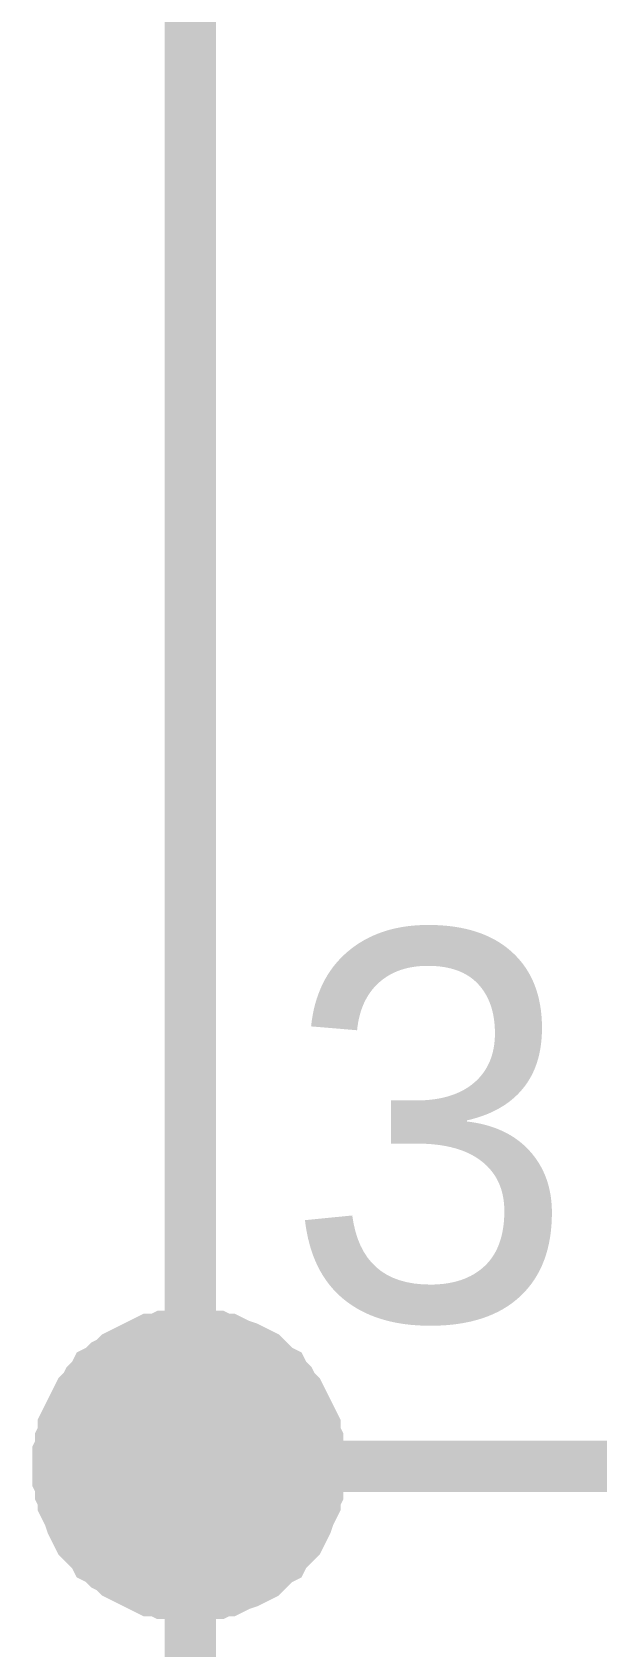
# Model space of a CAD drawing. Header units: millimetres. Extents: x 0 to 594, y 0 to 420.
# Drawn here: x 266.59 to 269.89, y 356.43 to 365.86 of the extents above; entities that cross this region are included whole.
import ezdxf

# ---------------------------------------------------------------- set-up
doc = ezdxf.new("R2010")
doc.units = ezdxf.units.MM
doc.layers.add('Sheet', color=255, linetype='Continuous')

msp = doc.modelspace()

# ---------------------------------------------------------------- linework, layer by layer
at = {"layer": 'Sheet'}
for points, const_width in [([(267.5179, 337.491), (267.5179, 352.4955), (267.5179, 357.4865), (267.5179, 367.5)], 0.2997), ([(266.7442, 357.4865), (266.7442, 357.5338), (266.7442, 357.5654), (266.7599, 357.597), (266.7599, 357.6444), (266.7757, 357.676), (266.7757, 357.7234), (266.7915, 357.755), (266.8073, 357.7866), (266.8231, 357.8181), (266.8389, 357.8497), (266.8547, 357.8813), (266.8705, 357.9129), (266.9021, 357.9445), (266.9179, 357.9761), (266.9494, 358.0077), (266.9652, 358.0393), (266.9968, 358.0551), (267.0284, 358.0866), (267.06, 358.1024), (267.0916, 358.134), (267.1231, 358.1498), (267.1547, 358.1656), (267.1863, 358.1814), (267.2179, 358.1972), (267.2495, 358.213), (267.2811, 358.2288), (267.3284, 358.2288), (267.36, 358.2446), (267.4074, 358.2446), (267.439, 358.2604), (267.4705, 358.2604), (267.5179, 358.2604)], 0.2997), ([(266.7442, 357.4865), (266.7442, 357.5338), (266.7442, 357.5654), (266.7599, 357.597), (266.7599, 357.6444), (266.7757, 357.676), (266.7757, 357.7234), (266.7915, 357.755), (266.8073, 357.7866), (266.8231, 357.8181), (266.8389, 357.8497), (266.8547, 357.8813), (266.8705, 357.9129), (266.9021, 357.9445), (266.9179, 357.9761), (266.9494, 358.0077), (266.9652, 358.0393), (266.9968, 358.0551), (267.0284, 358.0866), (267.06, 358.1024), (267.0916, 358.134), (267.1231, 358.1498), (267.1547, 358.1656), (267.1863, 358.1814), (267.2179, 358.1972), (267.2495, 358.213), (267.2811, 358.2288), (267.3284, 358.2288), (267.36, 358.2446), (267.4074, 358.2446), (267.439, 358.2604), (267.4705, 358.2604), (267.5179, 358.2604)], 0.2997), ([(266.7442, 357.4865), (266.7442, 357.5338), (266.7442, 357.5654), (266.7599, 357.597), (266.7599, 357.6444), (266.7757, 357.676), (266.7757, 357.7234), (266.7915, 357.755), (266.8073, 357.7866), (266.8231, 357.8181), (266.8389, 357.8497), (266.8547, 357.8813), (266.8705, 357.9129), (266.9021, 357.9445), (266.9179, 357.9761), (266.9494, 358.0077), (266.9652, 358.0393), (266.9968, 358.0551), (267.0284, 358.0866), (267.06, 358.1024), (267.0916, 358.134), (267.1231, 358.1498), (267.1547, 358.1656), (267.1863, 358.1814), (267.2179, 358.1972), (267.2495, 358.213), (267.2811, 358.2288), (267.3284, 358.2288), (267.36, 358.2446), (267.4074, 358.2446), (267.439, 358.2604), (267.4705, 358.2604), (267.5179, 358.2604)], 0.2997), ([(266.7442, 357.4865), (266.7442, 357.5338), (266.7442, 357.5654), (266.7599, 357.597), (266.7599, 357.6444), (266.7757, 357.676), (266.7757, 357.7234), (266.7915, 357.755), (266.8073, 357.7866), (266.8231, 357.8181), (266.8389, 357.8497), (266.8547, 357.8813), (266.8705, 357.9129), (266.9021, 357.9445), (266.9179, 357.9761), (266.9494, 358.0077), (266.9652, 358.0393), (266.9968, 358.0551), (267.0284, 358.0866), (267.06, 358.1024), (267.0916, 358.134), (267.1231, 358.1498), (267.1547, 358.1656), (267.1863, 358.1814), (267.2179, 358.1972), (267.2495, 358.213), (267.2811, 358.2288), (267.3284, 358.2288), (267.36, 358.2446), (267.4074, 358.2446), (267.439, 358.2604), (267.4705, 358.2604), (267.5179, 358.2604)], 0.2997), ([(266.7442, 357.4865), (266.7442, 357.5338), (266.7442, 357.5654), (266.7599, 357.597), (266.7599, 357.6444), (266.7757, 357.676), (266.7757, 357.7234), (266.7915, 357.755), (266.8073, 357.7866), (266.8231, 357.8181), (266.8389, 357.8497), (266.8547, 357.8813), (266.8705, 357.9129), (266.9021, 357.9445), (266.9179, 357.9761), (266.9494, 358.0077), (266.9652, 358.0393), (266.9968, 358.0551), (267.0284, 358.0866), (267.06, 358.1024), (267.0916, 358.134), (267.1231, 358.1498), (267.1547, 358.1656), (267.1863, 358.1814), (267.2179, 358.1972), (267.2495, 358.213), (267.2811, 358.2288), (267.3284, 358.2288), (267.36, 358.2446), (267.4074, 358.2446), (267.439, 358.2604), (267.4705, 358.2604), (267.5179, 358.2604)], 0.2997), ([(267.5179, 358.2604), (267.5179, 358.2604)], 0.2997), ([(267.5179, 358.2604), (267.5495, 358.2604), (267.5969, 358.2604), (267.6285, 358.2446), (267.6758, 358.2446), (267.7074, 358.2288), (267.739, 358.2288), (267.7706, 358.213), (267.8022, 358.1972), (267.8495, 358.1814), (267.8811, 358.1656), (267.9127, 358.1498), (267.9443, 358.134), (267.9759, 358.1024), (267.9917, 358.0866), (268.0232, 358.0551), (268.0548, 358.0393), (268.0706, 358.0077), (268.1022, 357.9761), (268.118, 357.9445), (268.1496, 357.9129), (268.1654, 357.8813), (268.1811, 357.8497), (268.1969, 357.8181), (268.2127, 357.7866), (268.2285, 357.755), (268.2443, 357.7234), (268.2443, 357.676), (268.2601, 357.6444), (268.2601, 357.597), (268.2759, 357.5654), (268.2759, 357.5338), (268.2759, 357.4865)], 0.2997), ([(267.5179, 358.2604), (267.5179, 358.2604)], 0.2997), ([(267.5179, 358.2604), (267.5495, 358.2604), (267.5969, 358.2604), (267.6285, 358.2446), (267.6758, 358.2446), (267.7074, 358.2288), (267.739, 358.2288), (267.7706, 358.213), (267.8022, 358.1972), (267.8495, 358.1814), (267.8811, 358.1656), (267.9127, 358.1498), (267.9443, 358.134), (267.9759, 358.1024), (267.9917, 358.0866), (268.0232, 358.0551), (268.0548, 358.0393), (268.0706, 358.0077), (268.1022, 357.9761), (268.118, 357.9445), (268.1496, 357.9129), (268.1654, 357.8813), (268.1811, 357.8497), (268.1969, 357.8181), (268.2127, 357.7866), (268.2285, 357.755), (268.2443, 357.7234), (268.2443, 357.676), (268.2601, 357.6444), (268.2601, 357.597), (268.2759, 357.5654), (268.2759, 357.5338), (268.2759, 357.4865)], 0.2997), ([(267.5179, 358.2604), (267.5179, 358.2604)], 0.2997), ([(267.5179, 358.2604), (267.5495, 358.2604), (267.5969, 358.2604), (267.6285, 358.2446), (267.6758, 358.2446), (267.7074, 358.2288), (267.739, 358.2288), (267.7706, 358.213), (267.8022, 358.1972), (267.8495, 358.1814), (267.8811, 358.1656), (267.9127, 358.1498), (267.9443, 358.134), (267.9759, 358.1024), (267.9917, 358.0866), (268.0232, 358.0551), (268.0548, 358.0393), (268.0706, 358.0077), (268.1022, 357.9761), (268.118, 357.9445), (268.1496, 357.9129), (268.1654, 357.8813), (268.1811, 357.8497), (268.1969, 357.8181), (268.2127, 357.7866), (268.2285, 357.755), (268.2443, 357.7234), (268.2443, 357.676), (268.2601, 357.6444), (268.2601, 357.597), (268.2759, 357.5654), (268.2759, 357.5338), (268.2759, 357.4865)], 0.2997), ([(267.5179, 358.2604), (267.5179, 358.2604)], 0.2997), ([(267.5179, 358.2604), (267.5495, 358.2604), (267.5969, 358.2604), (267.6285, 358.2446), (267.6758, 358.2446), (267.7074, 358.2288), (267.739, 358.2288), (267.7706, 358.213), (267.8022, 358.1972), (267.8495, 358.1814), (267.8811, 358.1656), (267.9127, 358.1498), (267.9443, 358.134), (267.9759, 358.1024), (267.9917, 358.0866), (268.0232, 358.0551), (268.0548, 358.0393), (268.0706, 358.0077), (268.1022, 357.9761), (268.118, 357.9445), (268.1496, 357.9129), (268.1654, 357.8813), (268.1811, 357.8497), (268.1969, 357.8181), (268.2127, 357.7866), (268.2285, 357.755), (268.2443, 357.7234), (268.2443, 357.676), (268.2601, 357.6444), (268.2601, 357.597), (268.2759, 357.5654), (268.2759, 357.5338), (268.2759, 357.4865)], 0.2997), ([(267.5179, 358.2604), (267.5179, 358.2604)], 0.2997), ([(267.5179, 358.2604), (267.5495, 358.2604), (267.5969, 358.2604), (267.6285, 358.2446), (267.6758, 358.2446), (267.7074, 358.2288), (267.739, 358.2288), (267.7706, 358.213), (267.8022, 358.1972), (267.8495, 358.1814), (267.8811, 358.1656), (267.9127, 358.1498), (267.9443, 358.134), (267.9759, 358.1024), (267.9917, 358.0866), (268.0232, 358.0551), (268.0548, 358.0393), (268.0706, 358.0077), (268.1022, 357.9761), (268.118, 357.9445), (268.1496, 357.9129), (268.1654, 357.8813), (268.1811, 357.8497), (268.1969, 357.8181), (268.2127, 357.7866), (268.2285, 357.755), (268.2443, 357.7234), (268.2443, 357.676), (268.2601, 357.6444), (268.2601, 357.597), (268.2759, 357.5654), (268.2759, 357.5338), (268.2759, 357.4865)], 0.2997), ([(266.7442, 357.4865), (266.7442, 357.5338), (266.7442, 357.5654), (266.7599, 357.597), (266.7599, 357.6444), (266.7757, 357.676), (266.7757, 357.7234), (266.7915, 357.755), (266.8073, 357.7866), (266.8231, 357.8181), (266.8389, 357.8497), (266.8547, 357.8813), (266.8705, 357.9129), (266.9021, 357.9445), (266.9179, 357.9761), (266.9494, 358.0077), (266.9652, 358.0393), (266.9968, 358.0551), (267.0284, 358.0866), (267.06, 358.1024), (267.0916, 358.134), (267.1231, 358.1498), (267.1547, 358.1656), (267.1863, 358.1814), (267.2179, 358.1972), (267.2495, 358.213), (267.2811, 358.2288), (267.3284, 358.2288), (267.36, 358.2446), (267.4074, 358.2446), (267.439, 358.2604), (267.4705, 358.2604), (267.5179, 358.2604)], 0.0991), ([(266.7442, 357.4865), (266.7442, 357.5338), (266.7442, 357.5654), (266.7599, 357.597), (266.7599, 357.6444), (266.7757, 357.676), (266.7757, 357.7234), (266.7915, 357.755), (266.8073, 357.7866), (266.8231, 357.8181), (266.8389, 357.8497), (266.8547, 357.8813), (266.8705, 357.9129), (266.9021, 357.9445), (266.9179, 357.9761), (266.9494, 358.0077), (266.9652, 358.0393), (266.9968, 358.0551), (267.0284, 358.0866), (267.06, 358.1024), (267.0916, 358.134), (267.1231, 358.1498), (267.1547, 358.1656), (267.1863, 358.1814), (267.2179, 358.1972), (267.2495, 358.213), (267.2811, 358.2288), (267.3284, 358.2288), (267.36, 358.2446), (267.4074, 358.2446), (267.439, 358.2604), (267.4705, 358.2604), (267.5179, 358.2604)], 0.0991), ([(266.7442, 357.4865), (266.7442, 357.5338), (266.7442, 357.5654), (266.7599, 357.597), (266.7599, 357.6444), (266.7757, 357.676), (266.7757, 357.7234), (266.7915, 357.755), (266.8073, 357.7866), (266.8231, 357.8181), (266.8389, 357.8497), (266.8547, 357.8813), (266.8705, 357.9129), (266.9021, 357.9445), (266.9179, 357.9761), (266.9494, 358.0077), (266.9652, 358.0393), (266.9968, 358.0551), (267.0284, 358.0866), (267.06, 358.1024), (267.0916, 358.134), (267.1231, 358.1498), (267.1547, 358.1656), (267.1863, 358.1814), (267.2179, 358.1972), (267.2495, 358.213), (267.2811, 358.2288), (267.3284, 358.2288), (267.36, 358.2446), (267.4074, 358.2446), (267.439, 358.2604), (267.4705, 358.2604), (267.5179, 358.2604)], 0.0991), ([(266.7442, 357.4865), (266.7442, 357.5338), (266.7442, 357.5654), (266.7599, 357.597), (266.7599, 357.6444), (266.7757, 357.676), (266.7757, 357.7234), (266.7915, 357.755), (266.8073, 357.7866), (266.8231, 357.8181), (266.8389, 357.8497), (266.8547, 357.8813), (266.8705, 357.9129), (266.9021, 357.9445), (266.9179, 357.9761), (266.9494, 358.0077), (266.9652, 358.0393), (266.9968, 358.0551), (267.0284, 358.0866), (267.06, 358.1024), (267.0916, 358.134), (267.1231, 358.1498), (267.1547, 358.1656), (267.1863, 358.1814), (267.2179, 358.1972), (267.2495, 358.213), (267.2811, 358.2288), (267.3284, 358.2288), (267.36, 358.2446), (267.4074, 358.2446), (267.439, 358.2604), (267.4705, 358.2604), (267.5179, 358.2604)], 0.0991), ([(266.7442, 357.4865), (266.7442, 357.5338), (266.7442, 357.5654), (266.7599, 357.597), (266.7599, 357.6444), (266.7757, 357.676), (266.7757, 357.7234), (266.7915, 357.755), (266.8073, 357.7866), (266.8231, 357.8181), (266.8389, 357.8497), (266.8547, 357.8813), (266.8705, 357.9129), (266.9021, 357.9445), (266.9179, 357.9761), (266.9494, 358.0077), (266.9652, 358.0393), (266.9968, 358.0551), (267.0284, 358.0866), (267.06, 358.1024), (267.0916, 358.134), (267.1231, 358.1498), (267.1547, 358.1656), (267.1863, 358.1814), (267.2179, 358.1972), (267.2495, 358.213), (267.2811, 358.2288), (267.3284, 358.2288), (267.36, 358.2446), (267.4074, 358.2446), (267.439, 358.2604), (267.4705, 358.2604), (267.5179, 358.2604)], 0.0991), ([(267.5179, 358.2604), (267.5179, 358.2604)], 0.0991), ([(267.5179, 358.2604), (267.5495, 358.2604), (267.5969, 358.2604), (267.6285, 358.2446), (267.6758, 358.2446), (267.7074, 358.2288), (267.739, 358.2288), (267.7706, 358.213), (267.8022, 358.1972), (267.8495, 358.1814), (267.8811, 358.1656), (267.9127, 358.1498), (267.9443, 358.134), (267.9759, 358.1024), (267.9917, 358.0866), (268.0232, 358.0551), (268.0548, 358.0393), (268.0706, 358.0077), (268.1022, 357.9761), (268.118, 357.9445), (268.1496, 357.9129), (268.1654, 357.8813), (268.1811, 357.8497), (268.1969, 357.8181), (268.2127, 357.7866), (268.2285, 357.755), (268.2443, 357.7234), (268.2443, 357.676), (268.2601, 357.6444), (268.2601, 357.597), (268.2759, 357.5654), (268.2759, 357.5338), (268.2759, 357.4865)], 0.0991), ([(267.5179, 358.2604), (267.5179, 358.2604)], 0.0991), ([(267.5179, 358.2604), (267.5495, 358.2604), (267.5969, 358.2604), (267.6285, 358.2446), (267.6758, 358.2446), (267.7074, 358.2288), (267.739, 358.2288), (267.7706, 358.213), (267.8022, 358.1972), (267.8495, 358.1814), (267.8811, 358.1656), (267.9127, 358.1498), (267.9443, 358.134), (267.9759, 358.1024), (267.9917, 358.0866), (268.0232, 358.0551), (268.0548, 358.0393), (268.0706, 358.0077), (268.1022, 357.9761), (268.118, 357.9445), (268.1496, 357.9129), (268.1654, 357.8813), (268.1811, 357.8497), (268.1969, 357.8181), (268.2127, 357.7866), (268.2285, 357.755), (268.2443, 357.7234), (268.2443, 357.676), (268.2601, 357.6444), (268.2601, 357.597), (268.2759, 357.5654), (268.2759, 357.5338), (268.2759, 357.4865)], 0.0991), ([(267.5179, 358.2604), (267.5179, 358.2604)], 0.0991), ([(267.5179, 358.2604), (267.5495, 358.2604), (267.5969, 358.2604), (267.6285, 358.2446), (267.6758, 358.2446), (267.7074, 358.2288), (267.739, 358.2288), (267.7706, 358.213), (267.8022, 358.1972), (267.8495, 358.1814), (267.8811, 358.1656), (267.9127, 358.1498), (267.9443, 358.134), (267.9759, 358.1024), (267.9917, 358.0866), (268.0232, 358.0551), (268.0548, 358.0393), (268.0706, 358.0077), (268.1022, 357.9761), (268.118, 357.9445), (268.1496, 357.9129), (268.1654, 357.8813), (268.1811, 357.8497), (268.1969, 357.8181), (268.2127, 357.7866), (268.2285, 357.755), (268.2443, 357.7234), (268.2443, 357.676), (268.2601, 357.6444), (268.2601, 357.597), (268.2759, 357.5654), (268.2759, 357.5338), (268.2759, 357.4865)], 0.0991), ([(267.5179, 358.2604), (267.5179, 358.2604)], 0.0991), ([(267.5179, 358.2604), (267.5495, 358.2604), (267.5969, 358.2604), (267.6285, 358.2446), (267.6758, 358.2446), (267.7074, 358.2288), (267.739, 358.2288), (267.7706, 358.213), (267.8022, 358.1972), (267.8495, 358.1814), (267.8811, 358.1656), (267.9127, 358.1498), (267.9443, 358.134), (267.9759, 358.1024), (267.9917, 358.0866), (268.0232, 358.0551), (268.0548, 358.0393), (268.0706, 358.0077), (268.1022, 357.9761), (268.118, 357.9445), (268.1496, 357.9129), (268.1654, 357.8813), (268.1811, 357.8497), (268.1969, 357.8181), (268.2127, 357.7866), (268.2285, 357.755), (268.2443, 357.7234), (268.2443, 357.676), (268.2601, 357.6444), (268.2601, 357.597), (268.2759, 357.5654), (268.2759, 357.5338), (268.2759, 357.4865)], 0.0991), ([(267.5179, 358.2604), (267.5179, 358.2604)], 0.0991), ([(267.5179, 358.2604), (267.5495, 358.2604), (267.5969, 358.2604), (267.6285, 358.2446), (267.6758, 358.2446), (267.7074, 358.2288), (267.739, 358.2288), (267.7706, 358.213), (267.8022, 358.1972), (267.8495, 358.1814), (267.8811, 358.1656), (267.9127, 358.1498), (267.9443, 358.134), (267.9759, 358.1024), (267.9917, 358.0866), (268.0232, 358.0551), (268.0548, 358.0393), (268.0706, 358.0077), (268.1022, 357.9761), (268.118, 357.9445), (268.1496, 357.9129), (268.1654, 357.8813), (268.1811, 357.8497), (268.1969, 357.8181), (268.2127, 357.7866), (268.2285, 357.755), (268.2443, 357.7234), (268.2443, 357.676), (268.2601, 357.6444), (268.2601, 357.597), (268.2759, 357.5654), (268.2759, 357.5338), (268.2759, 357.4865)], 0.0991), ([(267.5179, 356.7283), (267.4705, 356.7283), (267.439, 356.7283), (267.4074, 356.7441), (267.36, 356.7441), (267.3284, 356.7599), (267.2811, 356.7599), (267.2495, 356.7757), (267.2179, 356.7915), (267.1863, 356.8073), (267.1547, 356.8231), (267.1231, 356.8389), (267.0916, 356.8547), (267.06, 356.8863), (267.0284, 356.9021), (266.9968, 356.9337), (266.9652, 356.9495), (266.9494, 356.981), (266.9179, 357.0126), (266.9021, 357.0284), (266.8705, 357.06), (266.8547, 357.0916), (266.8389, 357.1232), (266.8231, 357.1548), (266.8073, 357.2022), (266.7915, 357.2338), (266.7757, 357.2653), (266.7757, 357.2969), (266.7599, 357.3285), (266.7599, 357.3759), (266.7442, 357.4075), (266.7442, 357.4549), (266.7442, 357.4865)], 0.2997), ([(266.7442, 357.4865), (266.7442, 357.4865)], 0.2997), ([(267.5179, 356.7283), (267.4705, 356.7283), (267.439, 356.7283), (267.4074, 356.7441), (267.36, 356.7441), (267.3284, 356.7599), (267.2811, 356.7599), (267.2495, 356.7757), (267.2179, 356.7915), (267.1863, 356.8073), (267.1547, 356.8231), (267.1231, 356.8389), (267.0916, 356.8547), (267.06, 356.8863), (267.0284, 356.9021), (266.9968, 356.9337), (266.9652, 356.9495), (266.9494, 356.981), (266.9179, 357.0126), (266.9021, 357.0284), (266.8705, 357.06), (266.8547, 357.0916), (266.8389, 357.1232), (266.8231, 357.1548), (266.8073, 357.2022), (266.7915, 357.2338), (266.7757, 357.2653), (266.7757, 357.2969), (266.7599, 357.3285), (266.7599, 357.3759), (266.7442, 357.4075), (266.7442, 357.4549), (266.7442, 357.4865)], 0.2997), ([(266.7442, 357.4865), (266.7442, 357.4865)], 0.2997), ([(267.5179, 356.7283), (267.4705, 356.7283), (267.439, 356.7283), (267.4074, 356.7441), (267.36, 356.7441), (267.3284, 356.7599), (267.2811, 356.7599), (267.2495, 356.7757), (267.2179, 356.7915), (267.1863, 356.8073), (267.1547, 356.8231), (267.1231, 356.8389), (267.0916, 356.8547), (267.06, 356.8863), (267.0284, 356.9021), (266.9968, 356.9337), (266.9652, 356.9495), (266.9494, 356.981), (266.9179, 357.0126), (266.9021, 357.0284), (266.8705, 357.06), (266.8547, 357.0916), (266.8389, 357.1232), (266.8231, 357.1548), (266.8073, 357.2022), (266.7915, 357.2338), (266.7757, 357.2653), (266.7757, 357.2969), (266.7599, 357.3285), (266.7599, 357.3759), (266.7442, 357.4075), (266.7442, 357.4549), (266.7442, 357.4865)], 0.2997), ([(266.7442, 357.4865), (266.7442, 357.4865)], 0.2997), ([(267.5179, 356.7283), (267.4705, 356.7283), (267.439, 356.7283), (267.4074, 356.7441), (267.36, 356.7441), (267.3284, 356.7599), (267.2811, 356.7599), (267.2495, 356.7757), (267.2179, 356.7915), (267.1863, 356.8073), (267.1547, 356.8231), (267.1231, 356.8389), (267.0916, 356.8547), (267.06, 356.8863), (267.0284, 356.9021), (266.9968, 356.9337), (266.9652, 356.9495), (266.9494, 356.981), (266.9179, 357.0126), (266.9021, 357.0284), (266.8705, 357.06), (266.8547, 357.0916), (266.8389, 357.1232), (266.8231, 357.1548), (266.8073, 357.2022), (266.7915, 357.2338), (266.7757, 357.2653), (266.7757, 357.2969), (266.7599, 357.3285), (266.7599, 357.3759), (266.7442, 357.4075), (266.7442, 357.4549), (266.7442, 357.4865)], 0.2997), ([(266.7442, 357.4865), (266.7442, 357.4865)], 0.2997), ([(267.5179, 356.7283), (267.4705, 356.7283), (267.439, 356.7283), (267.4074, 356.7441), (267.36, 356.7441), (267.3284, 356.7599), (267.2811, 356.7599), (267.2495, 356.7757), (267.2179, 356.7915), (267.1863, 356.8073), (267.1547, 356.8231), (267.1231, 356.8389), (267.0916, 356.8547), (267.06, 356.8863), (267.0284, 356.9021), (266.9968, 356.9337), (266.9652, 356.9495), (266.9494, 356.981), (266.9179, 357.0126), (266.9021, 357.0284), (266.8705, 357.06), (266.8547, 357.0916), (266.8389, 357.1232), (266.8231, 357.1548), (266.8073, 357.2022), (266.7915, 357.2338), (266.7757, 357.2653), (266.7757, 357.2969), (266.7599, 357.3285), (266.7599, 357.3759), (266.7442, 357.4075), (266.7442, 357.4549), (266.7442, 357.4865)], 0.2997), ([(266.7442, 357.4865), (266.7442, 357.4865)], 0.2997), ([(268.2759, 357.4865), (268.2759, 357.4549), (268.2759, 357.4075), (268.2601, 357.3759), (268.2601, 357.3285), (268.2443, 357.2969), (268.2443, 357.2653), (268.2285, 357.2338), (268.2127, 357.2022), (268.1969, 357.1548), (268.1811, 357.1232), (268.1654, 357.0916), (268.1496, 357.06), (268.118, 357.0284), (268.1022, 357.0126), (268.0706, 356.981), (268.0548, 356.9495), (268.0232, 356.9337), (267.9917, 356.9021), (267.9759, 356.8863), (267.9443, 356.8547), (267.9127, 356.8389), (267.8811, 356.8231), (267.8495, 356.8073), (267.8022, 356.7915), (267.7706, 356.7757), (267.739, 356.7599), (267.7074, 356.7599), (267.6758, 356.7441), (267.6285, 356.7441), (267.5969, 356.7283), (267.5495, 356.7283), (267.5179, 356.7283)], 0.2997), ([(272.5079, 357.4865), (267.5179, 357.4865)], 0.2997), ([(268.2759, 357.4865), (268.2759, 357.4549), (268.2759, 357.4075), (268.2601, 357.3759), (268.2601, 357.3285), (268.2443, 357.2969), (268.2443, 357.2653), (268.2285, 357.2338), (268.2127, 357.2022), (268.1969, 357.1548), (268.1811, 357.1232), (268.1654, 357.0916), (268.1496, 357.06), (268.118, 357.0284), (268.1022, 357.0126), (268.0706, 356.981), (268.0548, 356.9495), (268.0232, 356.9337), (267.9917, 356.9021), (267.9759, 356.8863), (267.9443, 356.8547), (267.9127, 356.8389), (267.8811, 356.8231), (267.8495, 356.8073), (267.8022, 356.7915), (267.7706, 356.7757), (267.739, 356.7599), (267.7074, 356.7599), (267.6758, 356.7441), (267.6285, 356.7441), (267.5969, 356.7283), (267.5495, 356.7283), (267.5179, 356.7283)], 0.2997), ([(268.2759, 357.4865), (268.2759, 357.4549), (268.2759, 357.4075), (268.2601, 357.3759), (268.2601, 357.3285), (268.2443, 357.2969), (268.2443, 357.2653), (268.2285, 357.2338), (268.2127, 357.2022), (268.1969, 357.1548), (268.1811, 357.1232), (268.1654, 357.0916), (268.1496, 357.06), (268.118, 357.0284), (268.1022, 357.0126), (268.0706, 356.981), (268.0548, 356.9495), (268.0232, 356.9337), (267.9917, 356.9021), (267.9759, 356.8863), (267.9443, 356.8547), (267.9127, 356.8389), (267.8811, 356.8231), (267.8495, 356.8073), (267.8022, 356.7915), (267.7706, 356.7757), (267.739, 356.7599), (267.7074, 356.7599), (267.6758, 356.7441), (267.6285, 356.7441), (267.5969, 356.7283), (267.5495, 356.7283), (267.5179, 356.7283)], 0.2997), ([(268.2759, 357.4865), (268.2759, 357.4549), (268.2759, 357.4075), (268.2601, 357.3759), (268.2601, 357.3285), (268.2443, 357.2969), (268.2443, 357.2653), (268.2285, 357.2338), (268.2127, 357.2022), (268.1969, 357.1548), (268.1811, 357.1232), (268.1654, 357.0916), (268.1496, 357.06), (268.118, 357.0284), (268.1022, 357.0126), (268.0706, 356.981), (268.0548, 356.9495), (268.0232, 356.9337), (267.9917, 356.9021), (267.9759, 356.8863), (267.9443, 356.8547), (267.9127, 356.8389), (267.8811, 356.8231), (267.8495, 356.8073), (267.8022, 356.7915), (267.7706, 356.7757), (267.739, 356.7599), (267.7074, 356.7599), (267.6758, 356.7441), (267.6285, 356.7441), (267.5969, 356.7283), (267.5495, 356.7283), (267.5179, 356.7283)], 0.2997), ([(268.2759, 357.4865), (268.2759, 357.4549), (268.2759, 357.4075), (268.2601, 357.3759), (268.2601, 357.3285), (268.2443, 357.2969), (268.2443, 357.2653), (268.2285, 357.2338), (268.2127, 357.2022), (268.1969, 357.1548), (268.1811, 357.1232), (268.1654, 357.0916), (268.1496, 357.06), (268.118, 357.0284), (268.1022, 357.0126), (268.0706, 356.981), (268.0548, 356.9495), (268.0232, 356.9337), (267.9917, 356.9021), (267.9759, 356.8863), (267.9443, 356.8547), (267.9127, 356.8389), (267.8811, 356.8231), (267.8495, 356.8073), (267.8022, 356.7915), (267.7706, 356.7757), (267.739, 356.7599), (267.7074, 356.7599), (267.6758, 356.7441), (267.6285, 356.7441), (267.5969, 356.7283), (267.5495, 356.7283), (267.5179, 356.7283)], 0.2997), ([(268.2759, 357.4865), (268.2759, 357.4865), (268.2759, 357.4865), (268.2759, 357.4865), (268.2759, 357.4865), (268.2759, 357.4865), (268.2759, 357.4865), (268.2759, 357.4865), (268.2759, 357.4865), (268.2759, 357.4865), (268.2759, 357.4865), (268.2759, 357.4865), (268.2759, 357.4865), (268.2759, 357.4865), (268.2759, 357.4865), (268.2759, 357.4865), (268.2759, 357.4865), (268.2759, 357.4865), (268.2759, 357.4865), (268.2759, 357.4865), (268.2759, 357.4865), (268.2759, 357.4865), (268.2759, 357.4865), (268.2759, 357.4865), (268.2759, 357.4865), (268.2759, 357.4865), (268.2759, 357.4865), (268.2759, 357.4865), (268.2759, 357.4865), (268.2759, 357.4865), (268.2759, 357.4865), (268.2759, 357.4865), (268.2759, 357.4865)], 0.2997), ([(268.2759, 357.4865), (268.2759, 357.4865)], 0.2997), ([(268.2759, 357.4865), (268.2759, 357.4865), (268.2759, 357.4865), (268.2759, 357.4865), (268.2759, 357.4865), (268.2759, 357.4865), (268.2759, 357.4865), (268.2759, 357.4865), (268.2759, 357.4865), (268.2759, 357.4865), (268.2759, 357.4865), (268.2759, 357.4865), (268.2759, 357.4865), (268.2759, 357.4865), (268.2759, 357.4865), (268.2759, 357.4865), (268.2759, 357.4865), (268.2759, 357.4865), (268.2759, 357.4865), (268.2759, 357.4865), (268.2759, 357.4865), (268.2759, 357.4865), (268.2759, 357.4865), (268.2759, 357.4865), (268.2759, 357.4865), (268.2759, 357.4865), (268.2759, 357.4865), (268.2759, 357.4865), (268.2759, 357.4865), (268.2759, 357.4865), (268.2759, 357.4865), (268.2759, 357.4865), (268.2759, 357.4865)], 0.2997), ([(268.2759, 357.4865), (268.2759, 357.4865)], 0.2997), ([(268.2759, 357.4865), (268.2759, 357.4865), (268.2759, 357.4865), (268.2759, 357.4865), (268.2759, 357.4865), (268.2759, 357.4865), (268.2759, 357.4865), (268.2759, 357.4865), (268.2759, 357.4865), (268.2759, 357.4865), (268.2759, 357.4865), (268.2759, 357.4865), (268.2759, 357.4865), (268.2759, 357.4865), (268.2759, 357.4865), (268.2759, 357.4865), (268.2759, 357.4865), (268.2759, 357.4865), (268.2759, 357.4865), (268.2759, 357.4865), (268.2759, 357.4865), (268.2759, 357.4865), (268.2759, 357.4865), (268.2759, 357.4865), (268.2759, 357.4865), (268.2759, 357.4865), (268.2759, 357.4865), (268.2759, 357.4865), (268.2759, 357.4865), (268.2759, 357.4865), (268.2759, 357.4865), (268.2759, 357.4865), (268.2759, 357.4865)], 0.2997), ([(268.2759, 357.4865), (268.2759, 357.4865)], 0.2997), ([(268.2759, 357.4865), (268.2759, 357.4865), (268.2759, 357.4865), (268.2759, 357.4865), (268.2759, 357.4865), (268.2759, 357.4865), (268.2759, 357.4865), (268.2759, 357.4865), (268.2759, 357.4865), (268.2759, 357.4865), (268.2759, 357.4865), (268.2759, 357.4865), (268.2759, 357.4865), (268.2759, 357.4865), (268.2759, 357.4865), (268.2759, 357.4865), (268.2759, 357.4865), (268.2759, 357.4865), (268.2759, 357.4865), (268.2759, 357.4865), (268.2759, 357.4865), (268.2759, 357.4865), (268.2759, 357.4865), (268.2759, 357.4865), (268.2759, 357.4865), (268.2759, 357.4865), (268.2759, 357.4865), (268.2759, 357.4865), (268.2759, 357.4865), (268.2759, 357.4865), (268.2759, 357.4865), (268.2759, 357.4865), (268.2759, 357.4865)], 0.2997), ([(268.2759, 357.4865), (268.2759, 357.4865)], 0.2997), ([(268.2759, 357.4865), (268.2759, 357.4865), (268.2759, 357.4865), (268.2759, 357.4865), (268.2759, 357.4865), (268.2759, 357.4865), (268.2759, 357.4865), (268.2759, 357.4865), (268.2759, 357.4865), (268.2759, 357.4865), (268.2759, 357.4865), (268.2759, 357.4865), (268.2759, 357.4865), (268.2759, 357.4865), (268.2759, 357.4865), (268.2759, 357.4865), (268.2759, 357.4865), (268.2759, 357.4865), (268.2759, 357.4865), (268.2759, 357.4865), (268.2759, 357.4865), (268.2759, 357.4865), (268.2759, 357.4865), (268.2759, 357.4865), (268.2759, 357.4865), (268.2759, 357.4865), (268.2759, 357.4865), (268.2759, 357.4865), (268.2759, 357.4865), (268.2759, 357.4865), (268.2759, 357.4865), (268.2759, 357.4865), (268.2759, 357.4865)], 0.2997), ([(268.2759, 357.4865), (268.2759, 357.4865)], 0.2997), ([(267.5179, 356.7283), (267.4705, 356.7283), (267.439, 356.7283), (267.4074, 356.7441), (267.36, 356.7441), (267.3284, 356.7599), (267.2811, 356.7599), (267.2495, 356.7757), (267.2179, 356.7915), (267.1863, 356.8073), (267.1547, 356.8231), (267.1231, 356.8389), (267.0916, 356.8547), (267.06, 356.8863), (267.0284, 356.9021), (266.9968, 356.9337), (266.9652, 356.9495), (266.9494, 356.981), (266.9179, 357.0126), (266.9021, 357.0284), (266.8705, 357.06), (266.8547, 357.0916), (266.8389, 357.1232), (266.8231, 357.1548), (266.8073, 357.2022), (266.7915, 357.2338), (266.7757, 357.2653), (266.7757, 357.2969), (266.7599, 357.3285), (266.7599, 357.3759), (266.7442, 357.4075), (266.7442, 357.4549), (266.7442, 357.4865)], 0.0991), ([(266.7442, 357.4865), (266.7442, 357.4865)], 0.0991), ([(267.5179, 356.7283), (267.4705, 356.7283), (267.439, 356.7283), (267.4074, 356.7441), (267.36, 356.7441), (267.3284, 356.7599), (267.2811, 356.7599), (267.2495, 356.7757), (267.2179, 356.7915), (267.1863, 356.8073), (267.1547, 356.8231), (267.1231, 356.8389), (267.0916, 356.8547), (267.06, 356.8863), (267.0284, 356.9021), (266.9968, 356.9337), (266.9652, 356.9495), (266.9494, 356.981), (266.9179, 357.0126), (266.9021, 357.0284), (266.8705, 357.06), (266.8547, 357.0916), (266.8389, 357.1232), (266.8231, 357.1548), (266.8073, 357.2022), (266.7915, 357.2338), (266.7757, 357.2653), (266.7757, 357.2969), (266.7599, 357.3285), (266.7599, 357.3759), (266.7442, 357.4075), (266.7442, 357.4549), (266.7442, 357.4865)], 0.0991), ([(266.7442, 357.4865), (266.7442, 357.4865)], 0.0991), ([(267.5179, 356.7283), (267.4705, 356.7283), (267.439, 356.7283), (267.4074, 356.7441), (267.36, 356.7441), (267.3284, 356.7599), (267.2811, 356.7599), (267.2495, 356.7757), (267.2179, 356.7915), (267.1863, 356.8073), (267.1547, 356.8231), (267.1231, 356.8389), (267.0916, 356.8547), (267.06, 356.8863), (267.0284, 356.9021), (266.9968, 356.9337), (266.9652, 356.9495), (266.9494, 356.981), (266.9179, 357.0126), (266.9021, 357.0284), (266.8705, 357.06), (266.8547, 357.0916), (266.8389, 357.1232), (266.8231, 357.1548), (266.8073, 357.2022), (266.7915, 357.2338), (266.7757, 357.2653), (266.7757, 357.2969), (266.7599, 357.3285), (266.7599, 357.3759), (266.7442, 357.4075), (266.7442, 357.4549), (266.7442, 357.4865)], 0.0991), ([(266.7442, 357.4865), (266.7442, 357.4865)], 0.0991), ([(267.5179, 356.7283), (267.4705, 356.7283), (267.439, 356.7283), (267.4074, 356.7441), (267.36, 356.7441), (267.3284, 356.7599), (267.2811, 356.7599), (267.2495, 356.7757), (267.2179, 356.7915), (267.1863, 356.8073), (267.1547, 356.8231), (267.1231, 356.8389), (267.0916, 356.8547), (267.06, 356.8863), (267.0284, 356.9021), (266.9968, 356.9337), (266.9652, 356.9495), (266.9494, 356.981), (266.9179, 357.0126), (266.9021, 357.0284), (266.8705, 357.06), (266.8547, 357.0916), (266.8389, 357.1232), (266.8231, 357.1548), (266.8073, 357.2022), (266.7915, 357.2338), (266.7757, 357.2653), (266.7757, 357.2969), (266.7599, 357.3285), (266.7599, 357.3759), (266.7442, 357.4075), (266.7442, 357.4549), (266.7442, 357.4865)], 0.0991), ([(266.7442, 357.4865), (266.7442, 357.4865)], 0.0991), ([(267.5179, 356.7283), (267.4705, 356.7283), (267.439, 356.7283), (267.4074, 356.7441), (267.36, 356.7441), (267.3284, 356.7599), (267.2811, 356.7599), (267.2495, 356.7757), (267.2179, 356.7915), (267.1863, 356.8073), (267.1547, 356.8231), (267.1231, 356.8389), (267.0916, 356.8547), (267.06, 356.8863), (267.0284, 356.9021), (266.9968, 356.9337), (266.9652, 356.9495), (266.9494, 356.981), (266.9179, 357.0126), (266.9021, 357.0284), (266.8705, 357.06), (266.8547, 357.0916), (266.8389, 357.1232), (266.8231, 357.1548), (266.8073, 357.2022), (266.7915, 357.2338), (266.7757, 357.2653), (266.7757, 357.2969), (266.7599, 357.3285), (266.7599, 357.3759), (266.7442, 357.4075), (266.7442, 357.4549), (266.7442, 357.4865)], 0.0991), ([(266.7442, 357.4865), (266.7442, 357.4865)], 0.0991), ([(268.2759, 357.4865), (268.2759, 357.4549), (268.2759, 357.4075), (268.2601, 357.3759), (268.2601, 357.3285), (268.2443, 357.2969), (268.2443, 357.2653), (268.2285, 357.2338), (268.2127, 357.2022), (268.1969, 357.1548), (268.1811, 357.1232), (268.1654, 357.0916), (268.1496, 357.06), (268.118, 357.0284), (268.1022, 357.0126), (268.0706, 356.981), (268.0548, 356.9495), (268.0232, 356.9337), (267.9917, 356.9021), (267.9759, 356.8863), (267.9443, 356.8547), (267.9127, 356.8389), (267.8811, 356.8231), (267.8495, 356.8073), (267.8022, 356.7915), (267.7706, 356.7757), (267.739, 356.7599), (267.7074, 356.7599), (267.6758, 356.7441), (267.6285, 356.7441), (267.5969, 356.7283), (267.5495, 356.7283), (267.5179, 356.7283)], 0.0991), ([(268.2759, 357.4865), (268.2759, 357.4549), (268.2759, 357.4075), (268.2601, 357.3759), (268.2601, 357.3285), (268.2443, 357.2969), (268.2443, 357.2653), (268.2285, 357.2338), (268.2127, 357.2022), (268.1969, 357.1548), (268.1811, 357.1232), (268.1654, 357.0916), (268.1496, 357.06), (268.118, 357.0284), (268.1022, 357.0126), (268.0706, 356.981), (268.0548, 356.9495), (268.0232, 356.9337), (267.9917, 356.9021), (267.9759, 356.8863), (267.9443, 356.8547), (267.9127, 356.8389), (267.8811, 356.8231), (267.8495, 356.8073), (267.8022, 356.7915), (267.7706, 356.7757), (267.739, 356.7599), (267.7074, 356.7599), (267.6758, 356.7441), (267.6285, 356.7441), (267.5969, 356.7283), (267.5495, 356.7283), (267.5179, 356.7283)], 0.0991), ([(268.2759, 357.4865), (268.2759, 357.4549), (268.2759, 357.4075), (268.2601, 357.3759), (268.2601, 357.3285), (268.2443, 357.2969), (268.2443, 357.2653), (268.2285, 357.2338), (268.2127, 357.2022), (268.1969, 357.1548), (268.1811, 357.1232), (268.1654, 357.0916), (268.1496, 357.06), (268.118, 357.0284), (268.1022, 357.0126), (268.0706, 356.981), (268.0548, 356.9495), (268.0232, 356.9337), (267.9917, 356.9021), (267.9759, 356.8863), (267.9443, 356.8547), (267.9127, 356.8389), (267.8811, 356.8231), (267.8495, 356.8073), (267.8022, 356.7915), (267.7706, 356.7757), (267.739, 356.7599), (267.7074, 356.7599), (267.6758, 356.7441), (267.6285, 356.7441), (267.5969, 356.7283), (267.5495, 356.7283), (267.5179, 356.7283)], 0.0991), ([(268.2759, 357.4865), (268.2759, 357.4549), (268.2759, 357.4075), (268.2601, 357.3759), (268.2601, 357.3285), (268.2443, 357.2969), (268.2443, 357.2653), (268.2285, 357.2338), (268.2127, 357.2022), (268.1969, 357.1548), (268.1811, 357.1232), (268.1654, 357.0916), (268.1496, 357.06), (268.118, 357.0284), (268.1022, 357.0126), (268.0706, 356.981), (268.0548, 356.9495), (268.0232, 356.9337), (267.9917, 356.9021), (267.9759, 356.8863), (267.9443, 356.8547), (267.9127, 356.8389), (267.8811, 356.8231), (267.8495, 356.8073), (267.8022, 356.7915), (267.7706, 356.7757), (267.739, 356.7599), (267.7074, 356.7599), (267.6758, 356.7441), (267.6285, 356.7441), (267.5969, 356.7283), (267.5495, 356.7283), (267.5179, 356.7283)], 0.0991), ([(268.2759, 357.4865), (268.2759, 357.4549), (268.2759, 357.4075), (268.2601, 357.3759), (268.2601, 357.3285), (268.2443, 357.2969), (268.2443, 357.2653), (268.2285, 357.2338), (268.2127, 357.2022), (268.1969, 357.1548), (268.1811, 357.1232), (268.1654, 357.0916), (268.1496, 357.06), (268.118, 357.0284), (268.1022, 357.0126), (268.0706, 356.981), (268.0548, 356.9495), (268.0232, 356.9337), (267.9917, 356.9021), (267.9759, 356.8863), (267.9443, 356.8547), (267.9127, 356.8389), (267.8811, 356.8231), (267.8495, 356.8073), (267.8022, 356.7915), (267.7706, 356.7757), (267.739, 356.7599), (267.7074, 356.7599), (267.6758, 356.7441), (267.6285, 356.7441), (267.5969, 356.7283), (267.5495, 356.7283), (267.5179, 356.7283)], 0.0991), ([(268.2759, 357.4865), (268.2759, 357.4865), (268.2759, 357.4865), (268.2759, 357.4865), (268.2759, 357.4865), (268.2759, 357.4865), (268.2759, 357.4865), (268.2759, 357.4865), (268.2759, 357.4865), (268.2759, 357.4865), (268.2759, 357.4865), (268.2759, 357.4865), (268.2759, 357.4865), (268.2759, 357.4865), (268.2759, 357.4865), (268.2759, 357.4865), (268.2759, 357.4865), (268.2759, 357.4865), (268.2759, 357.4865), (268.2759, 357.4865), (268.2759, 357.4865), (268.2759, 357.4865), (268.2759, 357.4865), (268.2759, 357.4865), (268.2759, 357.4865), (268.2759, 357.4865), (268.2759, 357.4865), (268.2759, 357.4865), (268.2759, 357.4865), (268.2759, 357.4865), (268.2759, 357.4865), (268.2759, 357.4865), (268.2759, 357.4865)], 0.0991), ([(268.2759, 357.4865), (268.2759, 357.4865)], 0.0991), ([(268.2759, 357.4865), (268.2759, 357.4865), (268.2759, 357.4865), (268.2759, 357.4865), (268.2759, 357.4865), (268.2759, 357.4865), (268.2759, 357.4865), (268.2759, 357.4865), (268.2759, 357.4865), (268.2759, 357.4865), (268.2759, 357.4865), (268.2759, 357.4865), (268.2759, 357.4865), (268.2759, 357.4865), (268.2759, 357.4865), (268.2759, 357.4865), (268.2759, 357.4865), (268.2759, 357.4865), (268.2759, 357.4865), (268.2759, 357.4865), (268.2759, 357.4865), (268.2759, 357.4865), (268.2759, 357.4865), (268.2759, 357.4865), (268.2759, 357.4865), (268.2759, 357.4865), (268.2759, 357.4865), (268.2759, 357.4865), (268.2759, 357.4865), (268.2759, 357.4865), (268.2759, 357.4865), (268.2759, 357.4865), (268.2759, 357.4865)], 0.0991), ([(268.2759, 357.4865), (268.2759, 357.4865)], 0.0991), ([(268.2759, 357.4865), (268.2759, 357.4865), (268.2759, 357.4865), (268.2759, 357.4865), (268.2759, 357.4865), (268.2759, 357.4865), (268.2759, 357.4865), (268.2759, 357.4865), (268.2759, 357.4865), (268.2759, 357.4865), (268.2759, 357.4865), (268.2759, 357.4865), (268.2759, 357.4865), (268.2759, 357.4865), (268.2759, 357.4865), (268.2759, 357.4865), (268.2759, 357.4865), (268.2759, 357.4865), (268.2759, 357.4865), (268.2759, 357.4865), (268.2759, 357.4865), (268.2759, 357.4865), (268.2759, 357.4865), (268.2759, 357.4865), (268.2759, 357.4865), (268.2759, 357.4865), (268.2759, 357.4865), (268.2759, 357.4865), (268.2759, 357.4865), (268.2759, 357.4865), (268.2759, 357.4865), (268.2759, 357.4865), (268.2759, 357.4865)], 0.0991), ([(268.2759, 357.4865), (268.2759, 357.4865)], 0.0991), ([(268.2759, 357.4865), (268.2759, 357.4865), (268.2759, 357.4865), (268.2759, 357.4865), (268.2759, 357.4865), (268.2759, 357.4865), (268.2759, 357.4865), (268.2759, 357.4865), (268.2759, 357.4865), (268.2759, 357.4865), (268.2759, 357.4865), (268.2759, 357.4865), (268.2759, 357.4865), (268.2759, 357.4865), (268.2759, 357.4865), (268.2759, 357.4865), (268.2759, 357.4865), (268.2759, 357.4865), (268.2759, 357.4865), (268.2759, 357.4865), (268.2759, 357.4865), (268.2759, 357.4865), (268.2759, 357.4865), (268.2759, 357.4865), (268.2759, 357.4865), (268.2759, 357.4865), (268.2759, 357.4865), (268.2759, 357.4865), (268.2759, 357.4865), (268.2759, 357.4865), (268.2759, 357.4865), (268.2759, 357.4865), (268.2759, 357.4865)], 0.0991), ([(268.2759, 357.4865), (268.2759, 357.4865)], 0.0991), ([(268.2759, 357.4865), (268.2759, 357.4865), (268.2759, 357.4865), (268.2759, 357.4865), (268.2759, 357.4865), (268.2759, 357.4865), (268.2759, 357.4865), (268.2759, 357.4865), (268.2759, 357.4865), (268.2759, 357.4865), (268.2759, 357.4865), (268.2759, 357.4865), (268.2759, 357.4865), (268.2759, 357.4865), (268.2759, 357.4865), (268.2759, 357.4865), (268.2759, 357.4865), (268.2759, 357.4865), (268.2759, 357.4865), (268.2759, 357.4865), (268.2759, 357.4865), (268.2759, 357.4865), (268.2759, 357.4865), (268.2759, 357.4865), (268.2759, 357.4865), (268.2759, 357.4865), (268.2759, 357.4865), (268.2759, 357.4865), (268.2759, 357.4865), (268.2759, 357.4865), (268.2759, 357.4865), (268.2759, 357.4865), (268.2759, 357.4865)], 0.0991), ([(268.2759, 357.4865), (268.2759, 357.4865)], 0.0991)]:
    msp.add_lwpolyline(points, dxfattribs=dict(at, const_width=const_width))
at = {"layer": 'Sheet', "const_width": 0.762}
msp.add_lwpolyline([(267.119, 357.5, 1), (267.881, 357.5, 1)], format="xyb", close=True, dxfattribs=at)

# ---------------------------------------------------------------- texts
at = {"layer": 'Sheet'}
msp.add_text('3', height=2.2744, dxfattribs=at).set_placement((268.0706, 358.3394))

doc.saveas('drawing.dxf')
